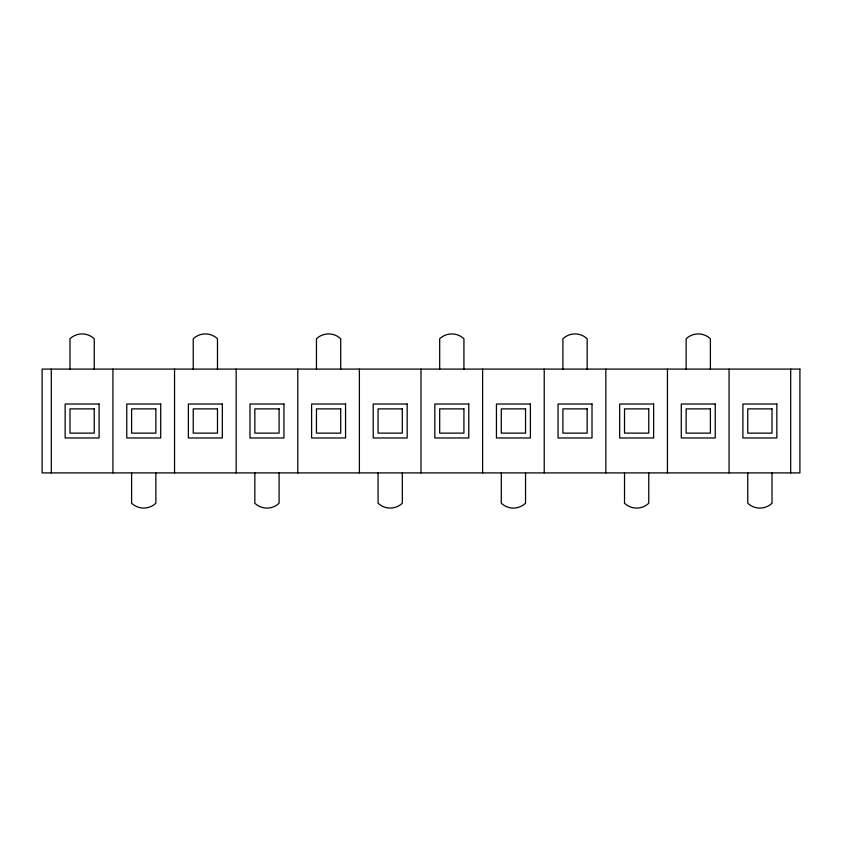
<?xml version="1.0" encoding="UTF-8"?>
<svg xmlns="http://www.w3.org/2000/svg" width="842" height="842" viewBox="0 0 842 842"><rect width="100%" height="100%" fill="white"/><g stroke="black" fill="none" stroke-linecap="round" stroke-linejoin="round"><path stroke-width="1.26" d="M790.68 369.091L790.68 472.909M772.009 472.909L772.009 503.232A17.587 17.587 0 0 1 747.749 503.232L747.749 472.909M729.067 369.091L729.067 472.909M710.395 369.091L710.395 338.768A17.587 17.587 0 0 0 686.135 338.768L686.135 369.091M667.453 369.091L667.453 472.909M648.772 472.909L648.772 503.232A17.587 17.587 0 0 1 624.522 503.232L624.522 472.909M605.84 369.091L605.84 472.909M587.158 369.091L587.158 338.768A17.587 17.587 0 0 0 562.909 338.768L562.909 369.091M544.227 369.091L544.227 472.909M525.545 472.909L525.545 503.232A17.587 17.587 0 0 1 501.295 503.232L501.295 472.909M482.613 369.091L482.613 472.909M463.931 369.091L463.931 338.768A17.587 17.587 0 0 0 439.682 338.768L439.682 369.091M421 369.091L421 472.909M402.318 472.909L402.318 503.232A17.587 17.587 0 0 1 378.069 503.232L378.069 472.909M359.387 369.091L359.387 472.909M340.705 369.091L340.705 338.768A17.587 17.587 0 0 0 316.455 338.768L316.455 369.091M297.773 369.091L297.773 472.909M279.091 472.909L279.091 503.232A17.587 17.587 0 0 1 254.842 503.232L254.842 472.909M236.16 369.091L236.16 472.909M217.478 369.091L217.478 338.768A17.587 17.587 0 0 0 193.228 338.768L193.228 369.091M174.547 369.091L174.547 472.909M155.865 472.909L155.865 503.232A17.587 17.587 0 0 1 131.605 503.232L131.605 472.909M112.933 369.091L112.933 472.909M94.251 369.091L94.251 338.768A17.587 17.587 0 0 0 69.991 338.768L69.991 369.091M51.32 369.091L51.32 472.909M799.9 369.091L42.1 369.091L42.1 472.909L799.9 472.909L799.9 369.091M99.103 404.023L65.15 404.023L65.15 437.977L99.103 437.977L99.103 404.023M160.717 404.023L126.763 404.023L126.763 437.977L160.717 437.977L160.717 404.023M222.33 404.023L188.376 404.023L188.376 437.977L222.33 437.977L222.33 404.023M283.943 404.023L249.99 404.023L249.99 437.977L283.943 437.977L283.943 404.023M345.557 404.023L311.603 404.023L311.603 437.977L345.557 437.977L345.557 404.023M407.17 404.023L373.216 404.023L373.216 437.977L407.17 437.977L407.17 404.023M468.783 404.023L434.83 404.023L434.83 437.977L468.783 437.977L468.783 404.023M530.397 404.023L496.443 404.023L496.443 437.977L530.397 437.977L530.397 404.023M592.01 404.023L558.057 404.023L558.057 437.977L592.01 437.977L592.01 404.023M653.624 404.023L619.67 404.023L619.67 437.977L653.624 437.977L653.624 404.023M715.237 404.023L681.283 404.023L681.283 437.977L715.237 437.977L715.237 404.023M776.85 404.023L742.897 404.023L742.897 437.977L776.85 437.977L776.85 404.023M94.251 408.875L69.991 408.875L69.991 433.125L94.251 433.125L94.251 408.875M155.865 408.875L131.605 408.875L131.605 433.125L155.865 433.125L155.865 408.875M217.478 408.875L193.228 408.875L193.228 433.125L217.478 433.125L217.478 408.875M279.091 408.875L254.842 408.875L254.842 433.125L279.091 433.125L279.091 408.875M340.705 408.875L316.455 408.875L316.455 433.125L340.705 433.125L340.705 408.875M402.318 408.875L378.069 408.875L378.069 433.125L402.318 433.125L402.318 408.875M463.931 408.875L439.682 408.875L439.682 433.125L463.931 433.125L463.931 408.875M525.545 408.875L501.295 408.875L501.295 433.125L525.545 433.125L525.545 408.875M587.158 408.875L562.909 408.875L562.909 433.125L587.158 433.125L587.158 408.875M648.772 408.875L624.522 408.875L624.522 433.125L648.772 433.125L648.772 408.875M710.395 408.875L686.135 408.875L686.135 433.125L710.395 433.125L710.395 408.875M772.009 408.875L747.749 408.875L747.749 433.125L772.009 433.125L772.009 408.875"/></g></svg>
